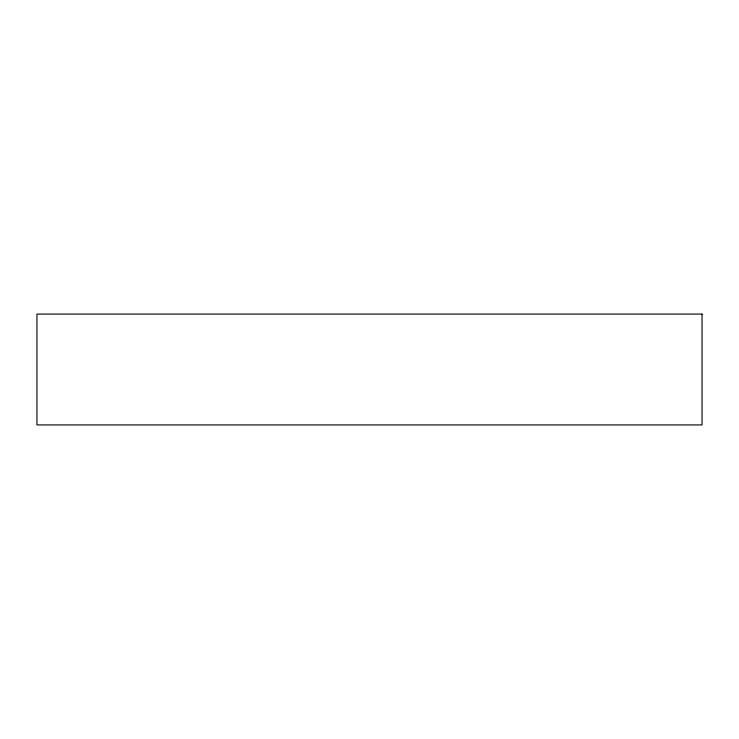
<?xml version="1.0" encoding="UTF-8"?>
<svg xmlns="http://www.w3.org/2000/svg" width="739" height="739" viewBox="0 0 739 739"><rect width="100%" height="100%" fill="white"/><g stroke="black" fill="none" stroke-linecap="round" stroke-linejoin="round"><path stroke-width="1.11" d="M702.05 314.075L36.95 314.075L36.95 424.925L702.05 424.925L702.05 314.075"/></g></svg>
